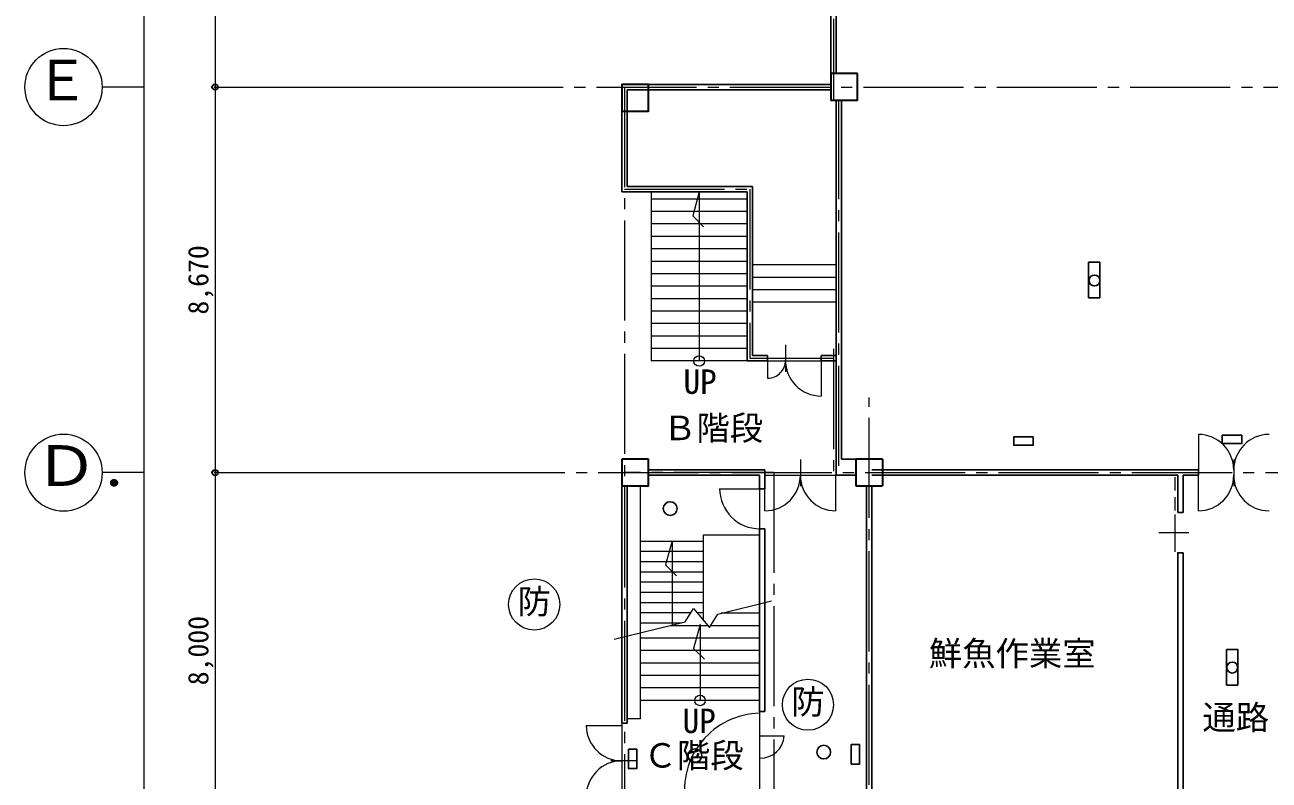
# Model space of a CAD drawing. Units: millimetres at full size, sheet at 1:250; details may follow other scales. Extents: x -229651 to 230101, y -162607 to 48650.
# Drawn here: x -155666 to -127690, y -129810 to -112829 of the extents above; entities that cross this region are included whole.
import ezdxf
from ezdxf.enums import TextEntityAlignment as Align

# ---------------------------------------------------------------- set-up
doc = ezdxf.new("R2010")
doc.units = ezdxf.units.MM
doc.header["$LTSCALE"] = 250
doc.header["$PDMODE"] = 32
doc.header["$PDSIZE"] = 125
doc.linetypes.add('CHAIN2', pattern=[12, 9, -1, 1, -1])
doc.linetypes.add('DASHED1', pattern=[1.8, 1.2, -0.6])
for name, color, linetype, lineweight in [('1-0', 7, 'Continuous', 25), ('1-1', 4, 'Continuous', 18), ('1-3', 3, 'Continuous', 35), ('1-4', 2, 'Continuous', 25), ('D-0', 4, 'Continuous', 18), ('E-0', 4, 'Continuous', 18), ('E-7', 4, 'Continuous', 18), ('E-D', 4, 'Continuous', 25)]:
    doc.layers.add(name, color=color, linetype=linetype, lineweight=lineweight)
doc.layers.add('1-2', color=4, linetype='Continuous')
doc.styles.add('ＭＳ ゴシック', font='')
doc.styles.get('ＭＳ ゴシック').set_extended_font_data('MS Gothic')

msp = doc.modelspace()

# ---------------------------------------------------------------- linework, layer by layer
at = {"layer": '1-0'}
for p, q in [((-137545.2, -113925.8), (-137545.2, -76835.8)), ((-137425.2, -113925.8), (-137425.2, -81455.8)), ((-142245.2, -114165.8), (-137545.2, -114165.8)), ((-142245.2, -114165.8), (-142245.2, -116585.8)), ((-142125.2, -116465.8), (-142125.2, -114285.8)), ((-142125.2, -114285.8), (-137545.2, -114285.8)), ((-137305.2, -114525.8), (-137305.2, -122595.8)), ((-139425.2, -116585.8), (-142245.2, -116585.8)), ((-139305.2, -116465.8), (-142125.2, -116465.8)), ((-139425.2, -116585.8), (-139425.2, -120385.8)), ((-139305.2, -116465.8), (-139305.2, -120265.8)), ((-138965.2, -120265.8), (-139305.2, -120265.8)), ((-138965.2, -120385.8), (-138965.2, -120265.8)), ((-137765.2, -120385.8), (-137765.2, -120265.8)), ((-137765.2, -120265.8), (-137425.2, -120265.8)), ((-138965.2, -120385.8), (-139425.2, -120385.8)), ((-137765.2, -120385.8), (-137425.2, -120385.8)), ((-136985.2, -122595.8), (-137305.2, -122595.8)), ((-141645.2, -122835.8), (-139025.2, -122835.8)), ((-141645.2, -122955.8), (-139145.2, -122955.8)), ((-139145.2, -123256.8), (-139145.2, -122955.8)), ((-139025.2, -123256.8), (-139025.2, -122835.8)), ((-129280.5, -122835.8), (-136625.2, -122835.8)), ((-129745.2, -122955.8), (-136625.2, -122955.8)), ((-129745.2, -123795.8), (-129745.2, -122955.8)), ((-129625.2, -122955.8), (-129280.5, -122955.8)), ((-129625.2, -123795.8), (-129625.2, -122955.8)), ((-129280.5, -122955.8), (-129280.5, -122835.8)), ((-142245.2, -123195.8), (-142245.2, -128531.9)), ((-142125.2, -128531.9), (-142125.2, -123195.8)), ((-139145.2, -123256.8), (-139025.2, -123256.8)), ((-136745.2, -130595.8), (-136745.2, -123195.8)), ((-136625.2, -130595.8), (-136625.2, -123195.8)), ((-129745.2, -123795.8), (-129625.2, -123795.8)), ((-139145.2, -128270.1), (-139145.2, -124156.8)), ((-139141.4, -124156.8), (-139025.2, -124156.8)), ((-139025.2, -128270.1), (-139025.2, -124156.8)), ((-129625.2, -131335.8), (-129625.2, -124695.8)), ((-139145.2, -128270.1), (-139025.2, -128270.1)), ((-142245.2, -128531.9), (-142125.2, -128531.9))]:
    msp.add_line(p, q, dxfattribs=at)
for points in [[(-137425.2, -114525.8), (-137425.2, -122955.8), (-136985.2, -122955.8)], [(-129745.2, -131335.8), (-129745.2, -124695.8), (-129625.2, -124695.8)]]:
    msp.add_lwpolyline(points, dxfattribs=at)
at = {"layer": '1-1'}
for p, q in [((-152990.5, -114225.8), (-153929.7, -114225.8)), ((-141585.2, -116585.8), (-141585.2, -120385.8)), ((-140505.2, -116585.8), (-140505.2, -120385.8)), ((-139425.2, -116745.8), (-141585.2, -116745.8)), ((-139425.2, -117025.8), (-141585.2, -117025.8)), ((-139425.2, -117305.8), (-141585.2, -117305.8)), ((-139425.2, -117585.8), (-141585.2, -117585.8)), ((-139425.2, -117865.8), (-141585.2, -117865.8)), ((-139425.2, -118145.8), (-141585.2, -118145.8)), ((-137425.2, -118225.8), (-139305.2, -118225.8)), ((-139425.2, -118425.8), (-141585.2, -118425.8)), ((-137425.2, -118505.8), (-139305.2, -118505.8)), ((-139425.2, -118705.8), (-141585.2, -118705.8)), ((-137425.2, -118785.8), (-139305.2, -118785.8)), ((-139425.2, -118985.8), (-141585.2, -118985.8)), ((-137425.2, -119065.8), (-139305.2, -119065.8)), ((-139425.2, -119265.8), (-141585.2, -119265.8)), ((-139425.2, -119545.8), (-141585.2, -119545.8)), ((-139425.2, -119825.8), (-141585.2, -119825.8)), ((-139425.2, -120105.8), (-141585.2, -120105.8)), ((-138565.2, -120026.4), (-138565.2, -120626.4)), ((-139425.2, -120385.8), (-141585.2, -120385.8)), ((-138965.2, -120385.8), (-138965.2, -120774.1)), ((-138965.2, -120385.8), (-137765.2, -120385.8)), ((-137765.2, -120385.8), (-137765.2, -121174.1)), ((-129280.5, -122035.8), (-129280.5, -122835.8)), ((-138229.8, -122600.9), (-138229.8, -123200.9)), ((-128485.2, -122600.9), (-128485.2, -123200.9)), ((-128485.2, -122600.9), (-128485.2, -123200.9)), ((-152990.5, -122895.8), (-153929.7, -122895.8)), ((-139025.2, -122955.8), (-137425.2, -122955.8)), ((-139025.2, -123755.8), (-139025.2, -122955.8)), ((-137434.4, -123755.8), (-137434.4, -122955.8)), ((-129280.5, -123755.8), (-129280.5, -122955.8)), ((-141825.2, -128435.3), (-141825.2, -123195.8)), ((-140045.2, -123256.8), (-139145.2, -123256.8)), ((-139145.2, -123256.8), (-139145.2, -124156.8)), ((-129812.3, -123837.2), (-129812.3, -124676.4)), ((-141825.2, -124434.2), (-140406.9, -124434.2)), ((-141116, -124431.7), (-141116, -126314.5)), ((-140406.9, -126218.4), (-140406.9, -124297.1)), ((-140406.9, -124297.1), (-139145.2, -124297.1)), ((-130172.1, -124245.8), (-129496.5, -124245.8)), ((-141825.2, -124664.2), (-140406.9, -124664.2)), ((-141825.2, -124894.2), (-140406.9, -124894.2)), ((-141825.2, -125124.2), (-140406.9, -125124.2)), ((-141825.2, -125354.2), (-140406.9, -125354.2)), ((-141825.2, -125584.2), (-140406.9, -125584.2)), ((-141825.2, -125814.2), (-140406.9, -125814.2)), ((-140087.9, -126076.1), (-138878.1, -125781.3)), ((-141825.2, -126044.2), (-140689.1, -126044.2)), ((-140554.4, -126044.2), (-140406.9, -126044.2)), ((-140271.6, -126378.2), (-140087.9, -126076.1)), ((-139145.2, -126057.3), (-140010.5, -126057.3)), ((-142414.8, -126643.1), (-140816.5, -126253.7)), ((-141825.2, -126274.2), (-140900.6, -126274.2)), ((-140306.2, -126337.3), (-141159.5, -126337.3)), ((-140485.2, -126309), (-140485.2, -128017.3)), ((-139145.2, -126337.3), (-140246.7, -126337.3)), ((-139145.2, -126617.3), (-141825.2, -126617.3)), ((-139145.2, -126897.3), (-141825.2, -126897.3)), ((-139145.2, -127177.3), (-141825.2, -127177.3)), ((-139145.2, -127457.3), (-141825.2, -127457.3)), ((-139145.2, -127737.3), (-141825.2, -127737.3)), ((-139145.2, -128017.3), (-141825.2, -128017.3)), ((-139145.2, -128270.1), (-139145.2, -130080.9)), ((-143045.2, -128581.4), (-142245.2, -128581.4)), ((-142245.2, -128531.9), (-142245.2, -130221.9)), ((-141825.2, -128435.3), (-142124.5, -128435.3)), ((-139134.7, -128817.1), (-138593.4, -128817.1)), ((-141890.4, -129376.7), (-142490.4, -129376.7))]:
    msp.add_line(p, q, dxfattribs=at)
at = {"layer": '1-1', "linetype": 'DASHED1'}
msp.add_line((-129812.3, -122994.6), (-129812.3, -123811), dxfattribs=at)
at = {"layer": '1-1'}
for points in [[(-140505.2, -116585.8), (-140649.8, -117125.4), (-140407.2, -117368)], [(-141116, -124431.7), (-141260.6, -124971.3), (-141018, -125213.9)], [(-140816.5, -126253.7), (-140632.8, -125951.6), (-140271.6, -126378.2)], [(-140485.2, -126309), (-140629.8, -126848.6), (-140387.2, -127091.3)]]:
    msp.add_lwpolyline(points, dxfattribs=at)
for centre, radius in [((-154798.1, -114227.7), 868.4), ((-140505.2, -120385.8), 118.6), ((-154798.1, -122897.7), 868.4), ((-140485.2, -128017.3), 118.6)]:
    msp.add_circle(centre, radius, dxfattribs=at)
for centre, radius, start, end in [((-138964.6, -120374.1), 400, 269.91958, 0.63659), ((-137764.9, -120374.1), 800, 178.72697, 269.97808), ((-129285.2, -122835.8), 800, 0, 89.66857), ((-127685.2, -122835.8), 800, 90.33143, 180), ((-139029.8, -122955.8), 800, 270.33143, 0), ((-137429.8, -122955.8), 800, 180, 269.66857), ((-129285.2, -122955.8), 800, 270.33143, 0), ((-127685.2, -122955.8), 800, 180, 269.66857), ((-139145.2, -123256.8), 900, 180, 270.23905), ((-139107.2, -130035.8), 1729.9, 91.25905, 189.51422), ((-142245.2, -128576.7), 800, 180.33143, 270), ((-139134.7, -128775), 542.9, 268.88985, 355.55521), ((-142245.2, -130176.7), 800, 90, 179.66857)]:
    msp.add_arc(centre, radius, start, end, dxfattribs=at)
at = {"layer": '1-3'}
for p, q in [((-136945.2, -114525.8), (-136945.2, -113925.8)), ((-136945.2, -114525.8), (-137545.2, -114525.8)), ((-142245.2, -122595.8), (-142245.2, -123195.8)), ((-141645.2, -122595.8), (-142245.2, -122595.8)), ((-136985.2, -122595.8), (-136985.2, -123195.8)), ((-136385.2, -122595.8), (-136985.2, -122595.8)), ((-136385.2, -122595.8), (-136985.2, -122595.8)), ((-136385.2, -122595.8), (-136385.2, -123195.8)), ((-136985.2, -123195.8), (-136385.2, -123195.8)), ((-136985.2, -123195.8), (-136385.2, -123195.8))]:
    msp.add_line(p, q, dxfattribs=at)
for points in [[(-136945.2, -113925.8), (-137545.2, -113925.8), (-137545.2, -114525.8)], [(-142245.2, -123195.8), (-141645.2, -123195.8), (-141645.2, -122595.8)]]:
    msp.add_lwpolyline(points, dxfattribs=at)
msp.add_lwpolyline([(-142245.2, -114765.8), (-141645.2, -114765.8), (-141645.2, -114165.8), (-142245.2, -114165.8)], close=True, dxfattribs=at)
for p in [(-151390.5, -114225.8), (-151390.5, -122895.8)]:
    msp.add_point(p, dxfattribs=at)
at = {"layer": '1-4'}
for p, q in [((-131748.8, -118167.5), (-131498.8, -118167.5)), ((-131748.8, -118967.5), (-131748.8, -118167.5)), ((-131498.8, -118967.5), (-131498.8, -118167.5)), ((-131748.8, -118967.5), (-131498.8, -118967.5)), ((-128644.4, -126875.6), (-128394.4, -126875.6)), ((-128644.4, -127675.6), (-128644.4, -126875.6)), ((-128394.4, -127675.6), (-128394.4, -126875.6)), ((-128644.4, -127675.6), (-128394.4, -127675.6))]:
    msp.add_line(p, q, dxfattribs=at)
for points in [[(-132992.9, -122094.1), (-133431.1, -122094.1), (-133431.1, -122281.9), (-132992.9, -122281.9)], [(-128304.8, -122054.4), (-128743, -122054.4), (-128743, -122242.2), (-128304.8, -122242.2)], [(-142097.6, -129111.9), (-142097.6, -129550.1), (-141909.8, -129550.1), (-141909.8, -129111.9)], [(-137084.8, -129011), (-137084.8, -129449.2), (-136897, -129449.2), (-136897, -129011)]]:
    msp.add_lwpolyline(points, close=True, dxfattribs=at)
for centre, radius in [((-131616.1, -118576), 123.3), ((-141156.8, -123703.7), 154.1), ((-128519.4, -127278), 123.3), ((-140601.2, -129259.7), 154.1), ((-137704.1, -129180.3), 154.1)]:
    msp.add_circle(centre, radius, dxfattribs=at)
at = {"layer": 'D-0', "color": 1}
for centre in [(-144214.3, -125859.8), (-138059.8, -128114.9)]:
    msp.add_circle(centre, 575.2, dxfattribs=at)
at = {"layer": 'E-0', "color": 5, "linetype": 'CHAIN2', "lineweight": 9}
for p, q in [((-137485.2, -73695.8), (-137485.2, -114525.8)), ((-145812.7, -114225.8), (-104385.2, -114225.8)), ((-142185.2, -114225.8), (-142185.2, -147915.3)), ((-137365.2, -122745.8), (-137365.2, -114525.8)), ((-137485.2, -120115.4), (-137485.2, -122895.8)), ((-139365.2, -120325.8), (-137485.2, -120325.8)), ((-136685.2, -147915.3), (-136685.2, -121206.5)), ((-145773.2, -122895.8), (-104385.2, -122895.8)), ((-138825.2, -122895.8), (-142185.2, -122895.8)), ((-138825.2, -122895.8), (-138825.2, -139895.8))]:
    msp.add_line(p, q, dxfattribs=at)
msp.add_lwpolyline([(-142185.2, -116525.8), (-139365.2, -116525.8), (-139365.2, -120325.8)], dxfattribs=at)
at = {"layer": 'E-7'}
for p, q in [((-152990.5, -76895.8), (-152990.5, -145895.8)), ((-151390.5, -114225.8), (-145664, -114225.8)), ((-151390.5, -122895.8), (-145664, -122895.8))]:
    msp.add_line(p, q, dxfattribs=at)
msp.add_lwpolyline([(-151390.5, -104895.8), (-151390.5, -114225.8), (-151390.5, -122895.8), (-151390.5, -130895.8), (-151390.5, -139895.8), (-151390.5, -145565.8), (-151390.5, -145895.8)], dxfattribs=at)

# ---------------------------------------------------------------- texts
at = {"layer": '1-2', "style": 'ＭＳ ゴシック'}
for p in [(-140858.8, -121290.8), (-140879.4, -128916.2)]:
    msp.add_text('UP', height=549.9, dxfattribs=at).set_placement(p, align=Align.BOTTOM_LEFT)
at = {"layer": 'D-0', "style": 'ＭＳ ゴシック'}
for p in [(-144589.3, -126234.8), (-138434.8, -128489.9)]:
    msp.add_text('防', height=549.9, dxfattribs=at).set_placement(p, align=Align.BOTTOM_LEFT)
at = {"layer": 'E-7', "style": 'ＭＳ ゴシック'}
for s, p in [('8,670', (-151402.8, -119342)), ('8,000', (-151402.8, -127677))]:
    msp.add_text(s, height=458.2, rotation=90, dxfattribs=at).set_placement(p, align=Align.BOTTOM_LEFT)
at = {"layer": 'E-D', "color": 3, "style": 'ＭＳ ゴシック'}
msp.add_text('Ｅ', height=916.4, dxfattribs=at).set_placement((-155457.6, -114801.2), align=Align.BOTTOM_LEFT)
at = {"layer": 'E-D', "style": 'ＭＳ ゴシック'}
for s, p in [('Ｂ階段', (-141316.2, -122331.4)), ('鮮魚作業室', (-135341.6, -127402.6)), ('通路', (-129189.6, -128839.1)), ('Ｃ階段', (-141754.7, -129693.2))]:
    msp.add_text(s, height=549.9, dxfattribs=at).set_placement(p, align=Align.BOTTOM_LEFT)
at = {"layer": 'E-D', "color": 3, "style": 'ＭＳ ゴシック', "width": 1.15}
msp.add_text('Ｄ.', height=916.4, dxfattribs=at).set_placement((-155457.6, -123471.2), align=Align.BOTTOM_LEFT)

doc.saveas('drawing.dxf')
